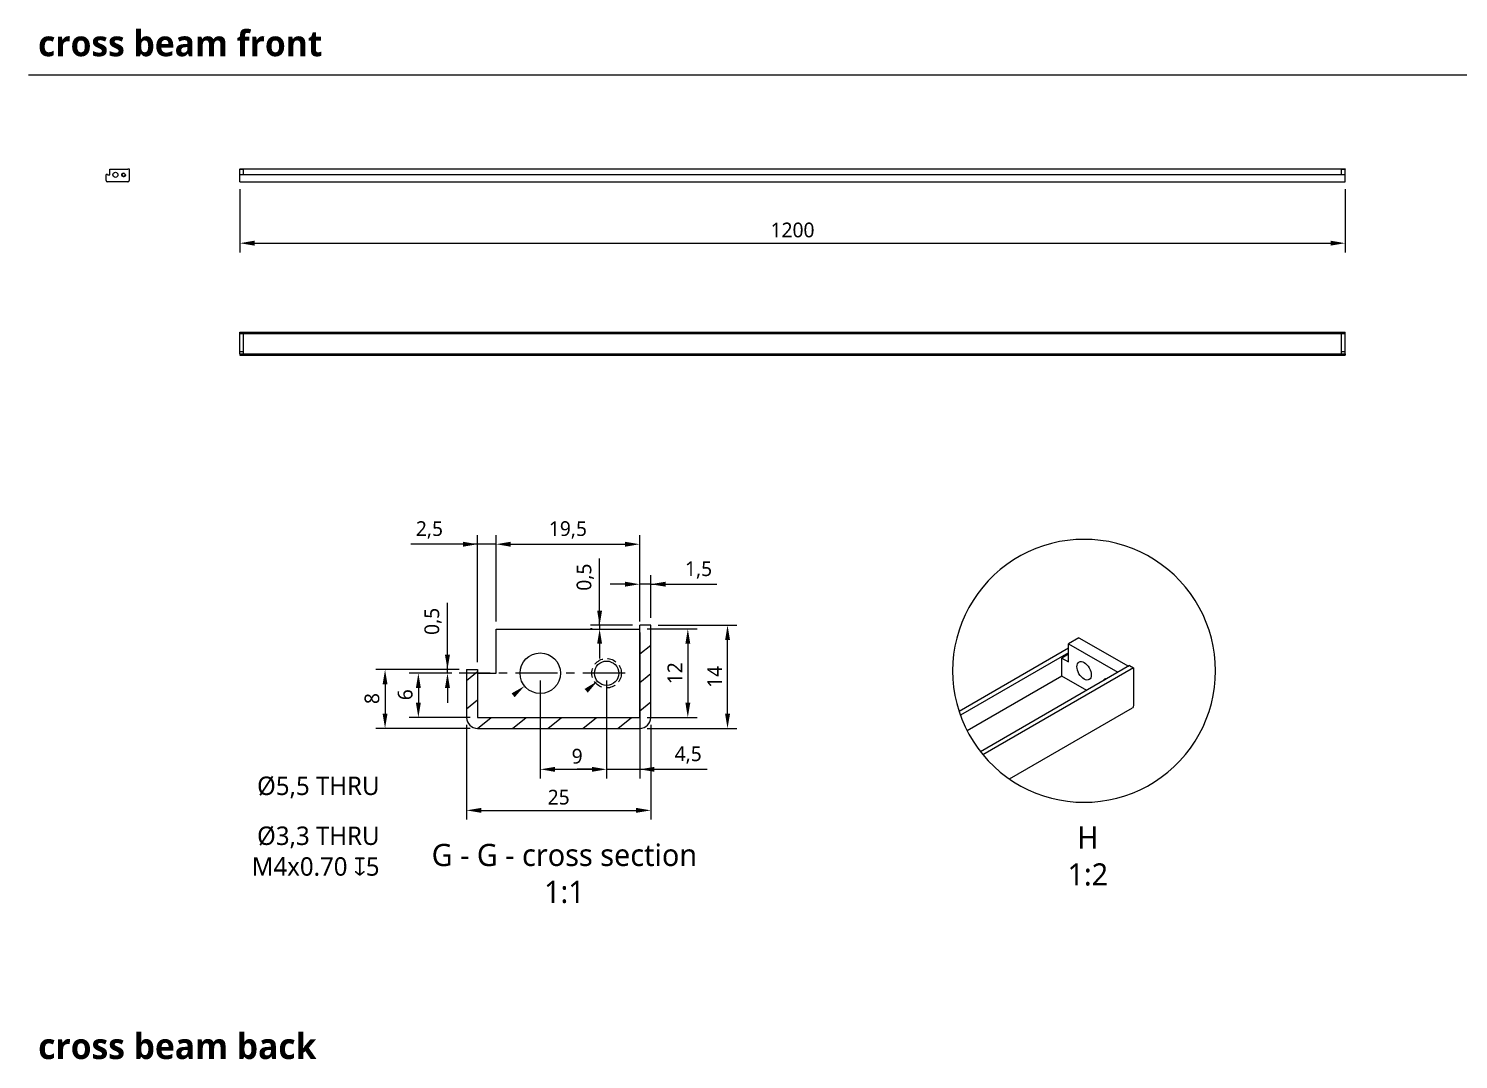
# Model space of a CAD drawing. Header units: inches. Extents: x 6 to 1987, y -21 to 287.
# Drawn here: x 1152.2 to 1346.2, y 145.5 to 285.4 of the extents above; entities that cross this region are included whole.
import ezdxf

# ---------------------------------------------------------------- set-up
doc = ezdxf.new("R2010")
doc.units = ezdxf.units.IN
doc.header["$LTSCALE"] = 12.7
doc.header["$MEASUREMENT"] = 0
doc.header["$PDMODE"] = 33
doc.header["$PDSIZE"] = 1
doc.linetypes.add('CENTER', pattern=[0.72, 0.45, -0.09, 0.09, -0.09])
doc.linetypes.add('HIDDEN', pattern=[0.15, 0.1, -0.05])
for name, color, linetype, lineweight in [('ANNOTATION_LINES', 7, 'Continuous', 13), ('ANNOTATION_TEXT', 7, 'Continuous', 25), ('CENTERLINES', 251, 'CENTER', 13), ('DETAIL_VIEW_BORDER', 7, 'Continuous', 15), ('SKETCHED_GEOMETRY', 251, 'Continuous', 13), ('SURFACE_THREAD_SYMBOLS_ON_AXIS', 7, 'HIDDEN', 15), ('VIEW_HATCHES', 7, 'Continuous', 13), ('Visible', 7, 'Continuous', 25)]:
    doc.layers.add(name, color=color, linetype=linetype, lineweight=lineweight)
doc.styles.add('Onshape-Standard-Dimension', font='OpenSans-Regular.ttf')
doc.styles.add('Onshape-Standard-Hole-Callout', font='Open Sans', dxfattribs={"height": 2.5})
doc.styles.add('Onshape-Standard-NoteStyle', font='Open Sans', dxfattribs={"height": 2.5})
doc.styles.add('Onshape-Standard-View-Label', font='Open Sans', dxfattribs={"height": 3})
doc.dimstyles.new('Onshape-ISO-25$0', dxfattribs={"dimtxt": 2, "dimasz": 2, "dimexe": 1.25, "dimexo": 1, "dimgap": 0.75, "dimtad": 1, "dimtxsty": 'Onshape-Standard-Dimension', "dimcen": 2.5, "dimclrd": 251, "dimclre": 251, "dimclrt": 251, "dimadec": 1, "dimazin": 0, "dimtfac": 1, "dimtmove": 0, "dimatfit": 3, "dimfxl": 1, "dimlwd": 13, "dimlwe": 13, "dimarcsym": 0})

# ---------------------------------------------------------------- blocks, each defined once
blk = doc.blocks.new('*D30')
at = {"layer": 'ANNOTATION_TEXT', "color": 251, "lineweight": 13}
for p, q in [((1233.1, 209.99), (1231.1, 209.99)), ((1235.1, 205.42), (1235.1, 211.24)), ((1236.6, 209.99), (1235.1, 209.99)), ((1236.6, 205.42), (1236.6, 211.24)), ((1236.6, 209.99), (1245.56, 209.99)), ((1238.6, 209.99), (1240.6, 209.99))]:
    blk.add_line(p, q, dxfattribs=at)
at = {"layer": 'ANNOTATION_TEXT', "color": 251}
for points in [[(1233.1, 209.66), (1233.1, 210.33), (1235.1, 209.99)], [(1238.6, 210.33), (1238.6, 209.66), (1236.6, 209.99)]]:
    blk.add_solid(points, dxfattribs=at)
at = {"layer": 'Defpoints', "color": 0}
for p in [(1235.1, 209.99), (1235.1, 204.42), (1236.6, 204.42)]:
    blk.add_point(p, dxfattribs=at)
at = {"layer": 'ANNOTATION_TEXT', "color": 251, "insert": (1243.08, 211.92), "char_height": 2, "attachment_point": 5, "style": 'Onshape-Standard-Dimension'}
blk.add_mtext('1,5', dxfattribs=at)
blk = doc.blocks.new('*D31')
at = {"layer": 'ANNOTATION_TEXT', "color": 251, "lineweight": 13}
for p, q in [((1236.1, 203.92), (1242.87, 203.92)), ((1241.62, 201.92), (1241.62, 193.92)), ((1236.1, 191.92), (1242.87, 191.92))]:
    blk.add_line(p, q, dxfattribs=at)
at = {"layer": 'ANNOTATION_TEXT', "color": 251}
for points in [[(1241.96, 201.92), (1241.29, 201.92), (1241.62, 203.92)], [(1241.29, 193.92), (1241.96, 193.92), (1241.62, 191.92)]]:
    blk.add_solid(points, dxfattribs=at)
at = {"layer": 'Defpoints', "color": 0}
for p in [(1235.1, 203.92), (1235.1, 191.92), (1241.62, 191.92)]:
    blk.add_point(p, dxfattribs=at)
at = {"layer": 'ANNOTATION_TEXT', "color": 251, "insert": (1239.86, 197.92), "char_height": 2, "attachment_point": 5, "rotation": 90, "style": 'Onshape-Standard-Dimension'}
blk.add_mtext('12', dxfattribs=at)
blk = doc.blocks.new('*D32')
at = {"layer": 'ANNOTATION_TEXT', "color": 251, "lineweight": 13}
for p, q in [((1237.6, 204.42), (1248.26, 204.42)), ((1247.01, 192.42), (1247.01, 202.42)), ((1236.1, 190.42), (1248.26, 190.42))]:
    blk.add_line(p, q, dxfattribs=at)
at = {"layer": 'ANNOTATION_TEXT', "color": 251}
for points in [[(1247.35, 202.42), (1246.68, 202.42), (1247.01, 204.42)], [(1246.68, 192.42), (1247.35, 192.42), (1247.01, 190.42)]]:
    blk.add_solid(points, dxfattribs=at)
at = {"layer": 'Defpoints', "color": 0}
for p in [(1236.6, 204.42), (1247.01, 204.42), (1235.1, 190.42)]:
    blk.add_point(p, dxfattribs=at)
at = {"layer": 'ANNOTATION_TEXT', "color": 251, "insert": (1245.26, 197.42), "char_height": 2, "attachment_point": 5, "rotation": 90, "style": 'Onshape-Standard-Dimension'}
blk.add_mtext('14', dxfattribs=at)
blk = doc.blocks.new('*D33')
at = {"layer": 'ANNOTATION_TEXT', "color": 251, "lineweight": 13}
for p, q in [((1235.1, 203.42), (1235.1, 183.63)), ((1230.6, 196.92), (1230.6, 183.63)), ((1228.6, 184.88), (1226.6, 184.88)), ((1230.6, 184.88), (1235.1, 184.88)), ((1235.1, 184.88), (1244.24, 184.88)), ((1237.1, 184.88), (1239.1, 184.88))]:
    blk.add_line(p, q, dxfattribs=at)
at = {"layer": 'ANNOTATION_TEXT', "color": 251}
for points in [[(1228.6, 184.54), (1228.6, 185.21), (1230.6, 184.88)], [(1237.1, 185.21), (1237.1, 184.54), (1235.1, 184.88)]]:
    blk.add_solid(points, dxfattribs=at)
at = {"layer": 'Defpoints', "color": 0}
for p in [(1235.1, 204.42), (1230.6, 197.92), (1235.1, 184.88)]:
    blk.add_point(p, dxfattribs=at)
at = {"layer": 'ANNOTATION_TEXT', "color": 251, "insert": (1241.67, 186.81), "char_height": 2, "attachment_point": 5, "style": 'Onshape-Standard-Dimension'}
blk.add_mtext('4,5', dxfattribs=at)
blk = doc.blocks.new('*D34')
at = {"layer": 'ANNOTATION_TEXT', "color": 251, "lineweight": 13}
for p, q in [((1221.6, 196.92), (1221.6, 183.63)), ((1230.6, 196.92), (1230.6, 183.63)), ((1223.6, 184.88), (1228.6, 184.88))]:
    blk.add_line(p, q, dxfattribs=at)
at = {"layer": 'ANNOTATION_TEXT', "color": 251}
for points in [[(1223.6, 185.21), (1223.6, 184.54), (1221.6, 184.88)], [(1228.6, 184.54), (1228.6, 185.21), (1230.6, 184.88)]]:
    blk.add_solid(points, dxfattribs=at)
at = {"layer": 'Defpoints', "color": 0}
for p in [(1221.6, 197.92), (1230.6, 197.92), (1230.6, 184.88)]:
    blk.add_point(p, dxfattribs=at)
at = {"layer": 'ANNOTATION_TEXT', "color": 251, "insert": (1226.6, 186.65), "char_height": 2, "attachment_point": 5, "style": 'Onshape-Standard-Dimension'}
blk.add_mtext('9', dxfattribs=at)
blk = doc.blocks.new('*D35')
at = {"layer": 'ANNOTATION_TEXT', "color": 251, "lineweight": 13}
for p, q in [((1229.65, 204.42), (1229.65, 213.48)), ((1229.65, 206.42), (1229.65, 208.42)), ((1234.1, 204.42), (1228.4, 204.42)), ((1228.65, 203.92), (1228.4, 203.92)), ((1229.65, 204.42), (1229.65, 203.92)), ((1229.65, 201.92), (1229.65, 199.92))]:
    blk.add_line(p, q, dxfattribs=at)
at = {"layer": 'ANNOTATION_TEXT', "color": 251}
for points in [[(1229.32, 206.42), (1229.99, 206.42), (1229.65, 204.42)], [(1229.99, 201.92), (1229.32, 201.92), (1229.65, 203.92)]]:
    blk.add_solid(points, dxfattribs=at)
at = {"layer": 'Defpoints', "color": 0}
for p in [(1229.65, 203.92), (1229.65, 203.92), (1235.1, 204.42)]:
    blk.add_point(p, dxfattribs=at)
at = {"layer": 'ANNOTATION_TEXT', "color": 251, "insert": (1227.71, 210.95), "char_height": 2, "attachment_point": 5, "rotation": 90, "style": 'Onshape-Standard-Dimension'}
blk.add_mtext('0,5', dxfattribs=at)
blk = doc.blocks.new('*D36')
at = {"layer": 'ANNOTATION_TEXT', "color": 251, "lineweight": 13}
for p, q in [((1209.6, 197.92), (1203.81, 197.92)), ((1205.06, 195.92), (1205.06, 193.92)), ((1212.1, 191.92), (1203.81, 191.92))]:
    blk.add_line(p, q, dxfattribs=at)
at = {"layer": 'ANNOTATION_TEXT', "color": 251}
for points in [[(1205.39, 195.92), (1204.72, 195.92), (1205.06, 197.92)], [(1204.72, 193.92), (1205.39, 193.92), (1205.06, 191.92)]]:
    blk.add_solid(points, dxfattribs=at)
at = {"layer": 'Defpoints', "color": 0}
for p in [(1210.6, 197.92), (1205.06, 191.92), (1213.1, 191.92)]:
    blk.add_point(p, dxfattribs=at)
at = {"layer": 'ANNOTATION_TEXT', "color": 251, "insert": (1203.28, 195), "char_height": 2, "attachment_point": 5, "rotation": 90, "style": 'Onshape-Standard-Dimension'}
blk.add_mtext('6', dxfattribs=at)
blk = doc.blocks.new('*D37')
at = {"layer": 'ANNOTATION_TEXT', "color": 251, "lineweight": 13}
for p, q in [((1209.01, 198.42), (1209.01, 207.48)), ((1209.01, 200.42), (1209.01, 202.42)), ((1210.6, 198.42), (1207.76, 198.42)), ((1209.6, 197.92), (1207.76, 197.92)), ((1209.01, 197.92), (1209.01, 198.42)), ((1209.01, 195.92), (1209.01, 193.92))]:
    blk.add_line(p, q, dxfattribs=at)
at = {"layer": 'ANNOTATION_TEXT', "color": 251}
for points in [[(1208.67, 200.42), (1209.34, 200.42), (1209.01, 198.42)], [(1209.34, 195.92), (1208.67, 195.92), (1209.01, 197.92)]]:
    blk.add_solid(points, dxfattribs=at)
at = {"layer": 'Defpoints', "color": 0}
for p in [(1209.01, 198.42), (1210.6, 197.92), (1211.6, 198.42)]:
    blk.add_point(p, dxfattribs=at)
at = {"layer": 'ANNOTATION_TEXT', "color": 251, "insert": (1207.06, 204.95), "char_height": 2, "attachment_point": 5, "rotation": 90, "style": 'Onshape-Standard-Dimension'}
blk.add_mtext('0,5', dxfattribs=at)
blk = doc.blocks.new('*D38')
at = {"layer": 'ANNOTATION_TEXT', "color": 251, "lineweight": 13}
for p, q in [((1215.6, 204.92), (1215.6, 216.67)), ((1217.6, 215.42), (1233.1, 215.42)), ((1235.1, 204.92), (1235.1, 216.67))]:
    blk.add_line(p, q, dxfattribs=at)
at = {"layer": 'ANNOTATION_TEXT', "color": 251}
for points in [[(1217.6, 215.75), (1217.6, 215.08), (1215.6, 215.42)], [(1233.1, 215.08), (1233.1, 215.75), (1235.1, 215.42)]]:
    blk.add_solid(points, dxfattribs=at)
at = {"layer": 'Defpoints', "color": 0}
for p in [(1235.1, 215.42), (1215.6, 203.92), (1235.1, 203.92)]:
    blk.add_point(p, dxfattribs=at)
at = {"layer": 'ANNOTATION_TEXT', "color": 251, "insert": (1225.35, 217.36), "char_height": 2, "attachment_point": 5, "style": 'Onshape-Standard-Dimension'}
blk.add_mtext('19,5', dxfattribs=at)
blk = doc.blocks.new('*D39')
at = {"layer": 'ANNOTATION_TEXT', "color": 251, "lineweight": 13}
for p, q in [((1213.1, 215.42), (1204.02, 215.42)), ((1211.1, 215.42), (1209.1, 215.42)), ((1213.1, 199.42), (1213.1, 216.67)), ((1215.6, 215.42), (1213.1, 215.42)), ((1215.6, 204.92), (1215.6, 216.67)), ((1217.6, 215.42), (1219.6, 215.42))]:
    blk.add_line(p, q, dxfattribs=at)
at = {"layer": 'ANNOTATION_TEXT', "color": 251}
for points in [[(1211.1, 215.08), (1211.1, 215.75), (1213.1, 215.42)], [(1217.6, 215.75), (1217.6, 215.08), (1215.6, 215.42)]]:
    blk.add_solid(points, dxfattribs=at)
at = {"layer": 'Defpoints', "color": 0}
for p in [(1213.1, 215.42), (1215.6, 203.92), (1213.1, 198.42)]:
    blk.add_point(p, dxfattribs=at)
at = {"layer": 'ANNOTATION_TEXT', "color": 251, "insert": (1206.56, 217.36), "char_height": 2, "attachment_point": 5, "style": 'Onshape-Standard-Dimension'}
blk.add_mtext('2,5', dxfattribs=at)
blk = doc.blocks.new('*D40')
at = {"layer": 'ANNOTATION_TEXT', "color": 251, "lineweight": 13}
for p, q in [((1210.6, 198.42), (1199.29, 198.42)), ((1200.54, 196.42), (1200.54, 192.42)), ((1212.1, 190.42), (1199.29, 190.42))]:
    blk.add_line(p, q, dxfattribs=at)
at = {"layer": 'ANNOTATION_TEXT', "color": 251}
for points in [[(1200.87, 196.42), (1200.21, 196.42), (1200.54, 198.42)], [(1200.21, 192.42), (1200.87, 192.42), (1200.54, 190.42)]]:
    blk.add_solid(points, dxfattribs=at)
at = {"layer": 'Defpoints', "color": 0}
for p in [(1211.6, 198.42), (1200.54, 190.42), (1213.1, 190.42)]:
    blk.add_point(p, dxfattribs=at)
at = {"layer": 'ANNOTATION_TEXT', "color": 251, "insert": (1198.77, 194.48), "char_height": 2, "attachment_point": 5, "rotation": 90, "style": 'Onshape-Standard-Dimension'}
blk.add_mtext('8', dxfattribs=at)
blk = doc.blocks.new('*D41')
at = {"layer": 'ANNOTATION_TEXT', "color": 251, "lineweight": 13}
for p, q in [((1211.6, 190.92), (1211.6, 178.06)), ((1236.6, 190.92), (1236.6, 178.06)), ((1213.6, 179.31), (1234.6, 179.31))]:
    blk.add_line(p, q, dxfattribs=at)
at = {"layer": 'ANNOTATION_TEXT', "color": 251}
for points in [[(1213.6, 179.65), (1213.6, 178.98), (1211.6, 179.31)], [(1234.6, 178.98), (1234.6, 179.65), (1236.6, 179.31)]]:
    blk.add_solid(points, dxfattribs=at)
at = {"layer": 'Defpoints', "color": 0}
for p in [(1211.6, 191.92), (1236.6, 191.92), (1236.6, 179.31)]:
    blk.add_point(p, dxfattribs=at)
at = {"layer": 'ANNOTATION_TEXT', "color": 251, "insert": (1224.1, 181.09), "char_height": 2, "attachment_point": 5, "style": 'Onshape-Standard-Dimension'}
blk.add_mtext('25', dxfattribs=at)
blk = doc.blocks.new('*D50')
at = {"layer": 'ANNOTATION_TEXT', "color": 251, "lineweight": 13}
for p, q in [((1180.83, 263.6), (1180.83, 255.01)), ((1330.83, 263.6), (1330.83, 255.01)), ((1182.83, 256.26), (1328.83, 256.26))]:
    blk.add_line(p, q, dxfattribs=at)
at = {"layer": 'ANNOTATION_TEXT', "color": 251}
for points in [[(1182.83, 256.6), (1182.83, 255.93), (1180.83, 256.26)], [(1328.83, 255.93), (1328.83, 256.6), (1330.83, 256.26)]]:
    blk.add_solid(points, dxfattribs=at)
at = {"layer": 'Defpoints', "color": 0}
for p in [(1180.83, 264.6), (1330.83, 264.6), (1330.83, 256.26)]:
    blk.add_point(p, dxfattribs=at)
at = {"layer": 'ANNOTATION_TEXT', "color": 251, "insert": (1255.83, 258.04), "char_height": 2, "attachment_point": 5, "style": 'Onshape-Standard-Dimension'}
blk.add_mtext('1200', dxfattribs=at)

msp = doc.modelspace()

# ---------------------------------------------------------------- hatches: boundary and pattern name
at = {"layer": 'VIEW_HATCHES'}
h = msp.add_hatch(dxfattribs=at)
h.set_pattern_fill('LINE', color=256, scale=24, angle=39, style=0)
h.set_pattern_definition([(39, (1249.1006, 99.9163), (-1.88796, 2.33144), [])])
edge = h.paths.add_edge_path()
edge.add_line((1213.10065, 198.41626), (1213.10065, 191.91626))
edge.add_line((1211.60065, 198.41626), (1213.10065, 198.41626))
edge.add_line((1211.60065, 198.41626), (1211.60065, 191.91626))
edge.add_arc((1213.10065, 191.91626), 1.5, 180, 270)
edge.add_line((1213.10065, 190.41626), (1235.10065, 190.41626))
edge.add_arc((1235.10065, 191.91626), 1.5, 270, 360)
edge.add_line((1236.60065, 191.91626), (1236.60065, 204.41626))
edge.add_line((1236.60065, 204.41626), (1235.10065, 204.41626))
edge.add_line((1235.10065, 191.91626), (1235.10065, 204.41626))
edge.add_line((1213.10065, 191.91626), (1235.10065, 191.91626))

# ---------------------------------------------------------------- linework, layer by layer
at = {"layer": 'ANNOTATION_LINES', "color": 251, "extrusion": (0, -0.999255, -0.038585)}
msp.add_lwpolyline([(1229.35024, -306.24758), (1202.54127, 291.94789), (1200.54127, 291.94789)], dxfattribs=at)
at = {"layer": 'ANNOTATION_LINES', "color": 251, "extrusion": (0, -0.999735, -0.023019)}
msp.add_lwpolyline([(1219.46703, -303.31174), (1202.54127, 294.59669), (1200.54127, 294.59669)], dxfattribs=at)
at = {"layer": 'ANNOTATION_LINES', "color": 251}
for points in [[(1217.705, 195.17809), (1219.46703, 196.18128), (1218.1256, 194.66085)], [(1227.61711, 195.78738), (1229.35024, 196.8397), (1228.05208, 195.28217)]]:
    msp.add_solid(points, dxfattribs=at)
at = {"layer": 'CENTERLINES'}
msp.add_line((1233.10065, 197.91626), (1210.60065, 197.91626), dxfattribs=at)
at = {"layer": 'DETAIL_VIEW_BORDER', "flags": 128}
msp.add_lwpolyline([(1313.22732, 198.24443), (1313.19212, 199.36444), (1313.08666, 200.48004), (1312.91137, 201.58681), (1312.66692, 202.68039), (1312.35429, 203.75647), (1311.97471, 204.81079), (1311.52968, 205.8392), (1311.02096, 206.83763), (1310.45054, 207.80215), (1309.82069, 208.72895), (1309.13388, 209.61437), (1308.39284, 210.45493), (1307.60048, 211.24729), (1306.75993, 211.98833), (1305.8745, 212.67514), (1304.9477, 213.30499), (1303.98318, 213.87541), (1302.98475, 214.38413), (1301.95634, 214.82916), (1300.90202, 215.20874), (1299.82595, 215.52137), (1298.73236, 215.76582), (1297.62559, 215.94111), (1296.51, 216.04657), (1295.38998, 216.08176), (1294.26996, 216.04657), (1293.15437, 215.94111), (1292.0476, 215.76582), (1290.95402, 215.52137), (1289.87794, 215.20874), (1288.82362, 214.82916), (1287.79521, 214.38413), (1286.79678, 213.87541), (1285.83226, 213.30499), (1284.90546, 212.67514), (1284.02004, 211.98833), (1283.17948, 211.24729), (1282.38712, 210.45493), (1281.64608, 209.61437), (1280.95927, 208.72895), (1280.32942, 207.80215), (1279.759, 206.83763), (1279.25028, 205.8392), (1278.80525, 204.81079), (1278.42567, 203.75647), (1278.11304, 202.68039), (1277.86859, 201.58681), (1277.6933, 200.48004), (1277.58784, 199.36444), (1277.55265, 198.24443), (1277.58784, 197.12441), (1277.6933, 196.00882), (1277.86859, 194.90205), (1278.11304, 193.80846), (1278.42567, 192.73239), (1278.80525, 191.67807), (1279.25028, 190.64966), (1279.759, 189.65123), (1280.32942, 188.68671), (1280.95927, 187.75991), (1281.64608, 186.87448), (1282.38712, 186.03393), (1283.17948, 185.24157), (1284.02004, 184.50053), (1284.90546, 183.81372), (1285.83226, 183.18387), (1286.79678, 182.61345), (1287.79521, 182.10473), (1288.82362, 181.65969), (1289.87794, 181.28012), (1290.95402, 180.96749), (1292.0476, 180.72304), (1293.15437, 180.54775), (1294.26996, 180.44229), (1295.38998, 180.40709), (1296.51, 180.44229), (1297.62559, 180.54775), (1298.73236, 180.72304), (1299.82595, 180.96749), (1300.90202, 181.28012), (1301.95634, 181.65969), (1302.98475, 182.10473), (1303.98318, 182.61345), (1304.9477, 183.18387), (1305.8745, 183.81372), (1306.75993, 184.50053), (1307.60048, 185.24157), (1308.39284, 186.03393), (1309.13388, 186.87448), (1309.82069, 187.75991), (1310.45054, 188.68671), (1311.02096, 189.65123), (1311.52968, 190.64966), (1311.97471, 191.67807), (1312.35429, 192.73239), (1312.66692, 193.80846), (1312.91137, 194.90205), (1313.08666, 196.00882), (1313.19212, 197.12441)], close=True, dxfattribs=at)
at = {"layer": 'SKETCHED_GEOMETRY'}
msp.add_line((1152.16999, 279.10204), (1552, 279.10204), dxfattribs=at)
at = {"layer": 'SURFACE_THREAD_SYMBOLS_ON_AXIS'}
for centre, radius in [((1165.0726, 265.53445), 0.25), ((1230.60065, 197.91626), 2)]:
    msp.add_circle(centre, radius, dxfattribs=at)
at = {"layer": 'Visible'}
for p, q in [((1163.1976, 266.28445), (1165.6351, 266.28445)), ((1163.1976, 265.53445), (1163.1976, 266.28445)), ((1165.6351, 266.34695), (1165.6351, 266.28445)), ((1165.6351, 266.34695), (1165.8226, 266.34695)), ((1165.8226, 266.34695), (1165.8226, 264.78445)), ((1180.82808, 266.34695), (1180.82808, 266.28445)), ((1180.82808, 266.34695), (1330.82808, 266.34695)), ((1180.82808, 266.28445), (1181.32808, 266.28445)), ((1180.82808, 265.59695), (1180.82808, 266.28445)), ((1181.32808, 265.59695), (1181.32808, 266.28445)), ((1330.32808, 265.59695), (1330.32808, 266.28445)), ((1330.32808, 266.28445), (1330.82808, 266.28445)), ((1330.82808, 266.34695), (1330.82808, 266.28445)), ((1330.82808, 265.59695), (1330.82808, 266.28445)), ((1162.8851, 265.59695), (1162.6976, 265.59695)), ((1162.6976, 264.78445), (1162.6976, 265.59695)), ((1162.8851, 265.53445), (1162.8851, 265.59695)), ((1162.8851, 265.53445), (1163.1976, 265.53445)), ((1165.6351, 264.59695), (1162.8851, 264.59695)), ((1180.82808, 264.78445), (1180.82808, 265.59695)), ((1180.82808, 265.59695), (1330.82808, 265.59695)), ((1180.82808, 264.59695), (1180.82808, 264.78445)), ((1180.82808, 264.59695), (1330.82808, 264.59695)), ((1330.82808, 264.78445), (1330.82808, 265.59695)), ((1330.82808, 264.59695), (1330.82808, 264.78445)), ((1180.82808, 244.17574), (1330.82808, 244.17574)), ((1180.82808, 243.98824), (1180.82808, 244.17574)), ((1180.82808, 241.55074), (1180.82808, 243.98824)), ((1180.82808, 243.98824), (1330.82808, 243.98824)), ((1181.32808, 241.55074), (1181.32808, 243.98824)), ((1330.32808, 241.55074), (1330.32808, 243.98824)), ((1330.82808, 243.98824), (1330.82808, 244.17574)), ((1330.82808, 241.55074), (1330.82808, 243.98824)), ((1180.82808, 241.23824), (1180.82808, 241.55074)), ((1180.82808, 241.55074), (1181.32808, 241.55074)), ((1180.82808, 241.23824), (1330.82808, 241.23824)), ((1180.82808, 241.23824), (1180.82808, 241.05074)), ((1180.82808, 241.05074), (1330.82808, 241.05074)), ((1181.32808, 241.23824), (1181.32808, 241.55074)), ((1330.32808, 241.23824), (1330.32808, 241.55074)), ((1330.32808, 241.55074), (1330.82808, 241.55074)), ((1330.82808, 241.23824), (1330.82808, 241.55074)), ((1330.82808, 241.23824), (1330.82808, 241.05074)), ((1215.60065, 203.91626), (1235.10065, 203.91626)), ((1215.60065, 197.91626), (1215.60065, 203.91626)), ((1236.60065, 204.41626), (1235.10065, 204.41626)), ((1235.10065, 191.91626), (1235.10065, 204.41626)), ((1236.60065, 191.91626), (1236.60065, 204.41626)), ((1211.60065, 198.41626), (1213.10065, 198.41626)), ((1211.60065, 198.41626), (1211.60065, 191.91626)), ((1213.10065, 198.41626), (1213.10065, 191.91626)), ((1213.10065, 197.91626), (1215.60065, 197.91626)), ((1213.10065, 191.91626), (1235.10065, 191.91626)), ((1213.10065, 190.41626), (1235.10065, 190.41626))]:
    msp.add_line(p, q, dxfattribs=at)
at = {"layer": 'Visible', "color": 7}
for p, q in [((1294.68287, 202.73516), (1293.26866, 201.91866)), ((1293.26866, 201.91866), (1299.98617, 198.04031)), ((1293.26866, 199.46917), (1293.26866, 201.91866)), ((1294.68287, 202.73516), (1301.40039, 198.8568)), ((1293.26866, 201.30629), (1278.4246, 192.73607)), ((1293.26866, 200.69392), (1278.60691, 192.22896)), ((1293.26866, 200.4898), (1292.38478, 199.97948)), ((1292.38478, 199.97948), (1293.26866, 199.46917)), ((1292.38478, 197.52999), (1292.38478, 199.97948)), ((1301.57716, 198.95886), (1281.33686, 187.27312)), ((1302.10749, 198.65268), (1281.66665, 186.85115)), ((1301.57716, 198.95886), (1302.10749, 198.65268)), ((1302.10749, 198.65268), (1302.10749, 193.54957)), ((1292.38478, 197.52999), (1279.527, 190.10656)), ((1295.74353, 195.59082), (1292.38478, 197.52999)), ((1285.26299, 183.57074), (1301.95216, 193.20624))]:
    msp.add_line(p, q, dxfattribs=at)
at = {"layer": 'Visible'}
for centre, radius in [((1163.9476, 265.53445), 0.34375), ((1165.0726, 265.53445), 0.20625), ((1221.60065, 197.91626), 2.75), ((1230.60065, 197.91626), 1.65)]:
    msp.add_circle(centre, radius, dxfattribs=at)
for centre, radius, start, end in [((1162.8851, 264.78445), 0.1875, 180, 270), ((1165.6351, 264.78445), 0.1875, 270, 0), ((1213.10065, 191.91626), 1.5, 180, 270), ((1235.10065, 191.91626), 1.5, 270, 0)]:
    msp.add_arc(centre, radius, start, end, dxfattribs=at)
at = {"layer": 'Visible', "color": 7}
msp.add_ellipse((1295.38998, 198.24443), major_axis=(0.6875, -1.19078), ratio=0.577350269, dxfattribs=at)
msp.add_ellipse((1298.57196, 196.40731), major_axis=(0.4125, -0.71447), ratio=0.577350269, start_param=2.600408237, end_param=3.68277707, dxfattribs=at)
at = {"layer": 'Visible', "color": 7, "extrusion": (0, 0, -1)}
msp.add_ellipse((1301.57716, 193.85576), major_axis=(-0.375, 0.64952), ratio=0.577350269, start_param=2.35619449, end_param=3.141592654, dxfattribs=at)

# ---------------------------------------------------------------- texts
at = {"layer": 'ANNOTATION_TEXT', "char_height": 3.5, "width": 76.2246816, "attachment_point": 1, "style": 'Onshape-Standard-NoteStyle'}
for s, insert in [('{\\fOpen Sans|b1|i0|c0|p0;cross beam front}', (1153.45772, 285.12475)), ('{\\fOpen Sans|b1|i0|c0|p0;cross beam back}', (1153.47625, 149.07221))]:
    msp.add_mtext(s, dxfattribs=dict(at, insert=insert))
at = {"layer": 'ANNOTATION_TEXT', "color": 251, "char_height": 2.5, "attachment_point": 6, "style": 'Onshape-Standard-Hole-Callout'}
for s, insert in [('%%c5,5 THRU', (1199.79127, 182.4179)), ('%%c3,3 THRU \\PM4x0.70 {\\FGDT.SHX|c0;x}5', (1199.79127, 173.75803))]:
    msp.add_mtext(s, dxfattribs=dict(at, insert=insert))
at = {"layer": 'ANNOTATION_TEXT', "color": 7, "char_height": 3, "attachment_point": 2, "style": 'Onshape-Standard-View-Label'}
for s, insert in [(' H ^J 1:2', (1295.38998, 177.12336)), (' G - G - cross section^J 1:1', (1224.36567, 174.76039))]:
    msp.add_mtext(s, dxfattribs=dict(at, insert=insert))

# ---------------------------------------------------------------- dimensions: what is measured, and where the dimension line sits
at = {"layer": 'ANNOTATION_TEXT'}
for base, p1, p2, angle, override, picture, middle, dimtype in [((1330.82808, 256.26274), (1180.82808, 264.59695), (1330.82808, 264.59695), 0, {"dimlfac": 8, "dimpost": ''}, '*D50', (1255.82808, 256.26274), 161), ((1235.10065, 215.41533), (1215.60065, 203.91626, -597.75), (1235.10065, 203.91626, -597.75), 0, {"dimlfac": 1, "dimpost": ''}, '*D38', (1225.35065, 215.41533), 161), ((1229.65383, 203.91626), (1235.10065, 204.41626, -443.51532), (1229.65383, 203.91626, -597.75), 90, {"dimlfac": 1, "dimpost": ''}, '*D35', (1229.65383, 210.94691), 160), ((1235.10065, 209.99281), (1236.60065, 204.41626, -443.51532), (1235.10065, 204.41626, -443.51532), 180, {"dimlfac": 1, "dimpost": ''}, '*D30', (1243.07953, 209.99281), 161), ((1209.00592, 198.41626), (1210.60065, 197.91626, -597.75), (1211.60065, 198.41626, -443.51532), 90, {"dimlfac": 1, "dimpost": ''}, '*D37', (1209.00592, 204.94691), 160), ((1247.01177, 204.41626), (1235.10065, 190.41626, -443.51532), (1236.60065, 204.41626, -443.51532), 90, {"dimlfac": 1, "dimpost": ''}, '*D32', (1247.01177, 197.41626), 160), ((1241.62317, 191.91626), (1235.10065, 203.91626, -597.75), (1235.10065, 191.91626, -443.51532), 90, {"dimlfac": 1, "dimpost": ''}, '*D31', (1241.62317, 197.91626), 160), ((1200.54127, 190.41626), (1211.60065, 198.41626, -443.51532), (1213.10065, 190.41626, -443.51532), 90, {"dimlfac": 1, "dimpost": ''}, '*D40', (1200.54127, 194.48146), 160), ((1205.05575, 191.91626), (1210.60065, 197.91626, -597.75), (1213.10065, 191.91626, -443.51532), 90, {"dimlfac": 1, "dimpost": ''}, '*D36', (1205.05575, 194.99874), 160)]:
    dim = msp.add_linear_dim(base=base, p1=p1, p2=p2, angle=angle, dimstyle='Onshape-ISO-25$0', override=override, dxfattribs=at)
    dim.commit()
    dim.dimension.update_dxf_attribs({"geometry": picture, "text_midpoint": middle, "dimtype": dimtype})
for base, p1, p2, picture, middle in [((1213.10065, 215.41533), (1215.60065, 203.91626, -597.75), (1213.10065, 198.41626, -443.51532), '*D39', (1206.56182, 215.41533)), ((1235.10065, 184.87695), (1230.60065, 197.91626, -597.75), (1235.10065, 204.41626, -443.51532), '*D33', (1241.67149, 184.87695)), ((1230.60065, 184.87695), (1221.60065, 197.91626, -597.75), (1230.60065, 197.91626, -597.75), '*D34', (1226.60065, 184.87695)), ((1236.60065, 179.31207), (1211.60065, 191.91626, -443.51532), (1236.60065, 191.91626, -443.51532), '*D41', (1224.10065, 179.31207))]:
    dim = msp.add_linear_dim(base=base, p1=p1, p2=p2, dimstyle='Onshape-ISO-25$0', override={"dimlfac": 1, "dimpost": ''}, dxfattribs=at)
    dim.commit()
    dim.dimension.update_dxf_attribs({"geometry": picture, "text_midpoint": middle, "dimtype": 160})

doc.saveas('drawing.dxf')
